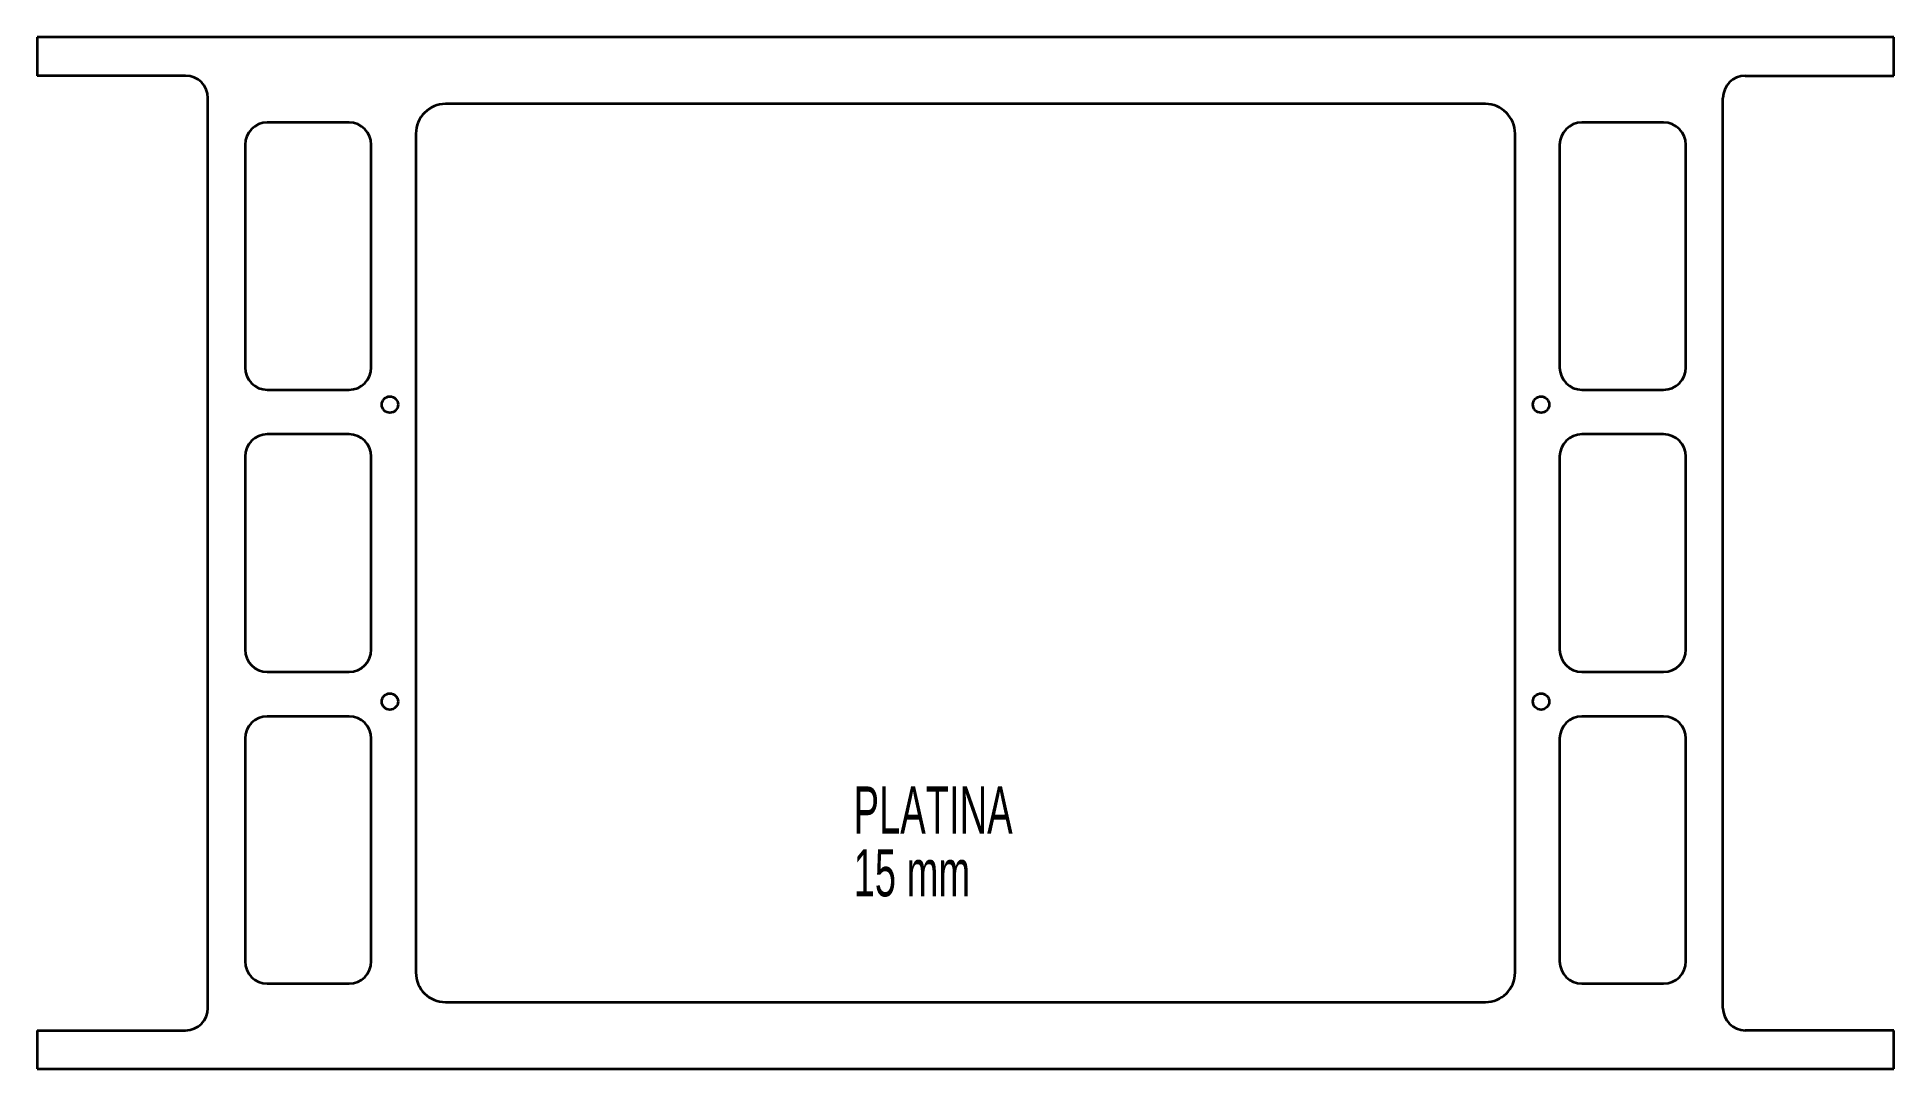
# Model space of a CAD drawing. Header units: millimetres. Extents: x -499 to 751, y -226 to 469.
import ezdxf

# ---------------------------------------------------------------- set-up
doc = ezdxf.new("R2010")
doc.units = ezdxf.units.MM
doc.styles.add('SLDTEXTSTYLE0', font='TXT', dxfattribs={"width": 0.605})

# ---------------------------------------------------------------- blocks, each defined once
blk = doc.blocks.new('SW_NOTE_0')
at = {"color": 0, "linetype": 'Continuous', "lineweight": 0, "char_height": 31.75, "attachment_point": 1, "style": 'SLDTEXTSTYLE0'}
for s, insert in [('PLATINA', (0, 40.9)), ('15 mm', (0, -1.4))]:
    blk.add_mtext(s, dxfattribs=dict(at, insert=insert))

msp = doc.modelspace()

# ---------------------------------------------------------------- linework, layer by layer
at = {"color": 7, "linetype": 'Continuous', "lineweight": 35}
for p, q in [((-498.7, 468.9), (-498.7, 442.9)), ((751.3, 468.9), (-498.7, 468.9)), ((751.3, 442.9), (751.3, 468.9)), ((-398.7, 442.9), (-498.7, 442.9)), ((651.3, 442.9), (751.3, 442.9)), ((-383.7, -185.1), (-383.7, 427.9)), ((636.3, -185.1), (636.3, 427.9)), ((476.3, 423.9), (-223.7, 423.9)), ((-288.7, 411.4), (-343.7, 411.4)), ((-243.7, 403.9), (-243.7, -161.1)), ((496.3, -161.1), (496.3, 403.9)), ((596.3, 411.4), (541.3, 411.4)), ((-358.7, 396.4), (-358.7, 246.4)), ((-273.7, 246.4), (-273.7, 396.4)), ((526.3, 396.4), (526.3, 246.4)), ((611.3, 246.4), (611.3, 396.4)), ((-343.7, 231.4), (-288.7, 231.4)), ((541.3, 231.4), (596.3, 231.4)), ((-288.7, 201.4), (-343.7, 201.4)), ((596.3, 201.4), (541.3, 201.4)), ((-358.7, 186.4), (-358.7, 56.4)), ((-273.7, 56.4), (-273.7, 186.4)), ((526.3, 186.4), (526.3, 56.4)), ((611.3, 56.4), (611.3, 186.4)), ((-343.7, 41.4), (-288.7, 41.4)), ((541.3, 41.4), (596.3, 41.4)), ((-288.7, 11.4), (-343.7, 11.4)), ((596.3, 11.4), (541.3, 11.4)), ((-358.7, -3.6), (-358.7, -153.6)), ((-273.7, -153.6), (-273.7, -3.6)), ((526.3, -3.6), (526.3, -153.6)), ((611.3, -153.6), (611.3, -3.6)), ((-343.7, -168.6), (-288.7, -168.6)), ((541.3, -168.6), (596.3, -168.6)), ((-223.7, -181.1), (476.3, -181.1)), ((-498.7, -200.1), (-498.7, -226.1)), ((-498.7, -200.1), (-398.7, -200.1)), ((751.3, -200.1), (651.3, -200.1)), ((751.3, -226.1), (751.3, -200.1)), ((-498.7, -226.1), (751.3, -226.1))]:
    msp.add_line(p, q, dxfattribs=at)
for centre in [(-261.2, 221.4), (513.8, 221.4), (-261.2, 21.4), (513.8, 21.4)]:
    msp.add_circle(centre, 5.5, dxfattribs=at)
for centre, radius, start, end in [((-398.7, 427.9), 15, 0, 90), ((651.3, 427.9), 15, 90, 180), ((-223.7, 403.9), 20, 90, 180), ((476.3, 403.9), 20, 0, 90), ((-343.7, 396.4), 15, 90, 180), ((-288.7, 396.4), 15, 0, 90), ((541.3, 396.4), 15, 90, 180), ((596.3, 396.4), 15, 0, 90), ((-343.7, 246.4), 15, 180, 270), ((-288.7, 246.4), 15, 270, 0), ((541.3, 246.4), 15, 180, 270), ((596.3, 246.4), 15, 270, 0), ((-343.7, 186.4), 15, 90, 180), ((-288.7, 186.4), 15, 0, 90), ((541.3, 186.4), 15, 90, 180), ((596.3, 186.4), 15, 0, 90), ((-343.7, 56.4), 15, 180, 270), ((-288.7, 56.4), 15, 270, 0), ((541.3, 56.4), 15, 180, 270), ((596.3, 56.4), 15, 270, 0), ((-343.7, -3.6), 15, 90, 180), ((-288.7, -3.6), 15, 0, 90), ((541.3, -3.6), 15, 90, 180), ((596.3, -3.6), 15, 0, 90), ((-343.7, -153.6), 15, 180, 270), ((-288.7, -153.6), 15, 270, 0), ((-223.7, -161.1), 20, 180, 270), ((476.3, -161.1), 20, 270, 0), ((541.3, -153.6), 15, 180, 270), ((596.3, -153.6), 15, 270, 0), ((-398.7, -185.1), 15, 270, 0), ((651.3, -185.1), 15, 180, 270)]:
    msp.add_arc(centre, radius, start, end, dxfattribs=at)

# ---------------------------------------------------------------- block references
at = {"color": 7, "linetype": 'Continuous', "lineweight": 0}
msp.add_blockref('SW_NOTE_0', (51, -76.7), dxfattribs=at)

doc.saveas('drawing.dxf')
